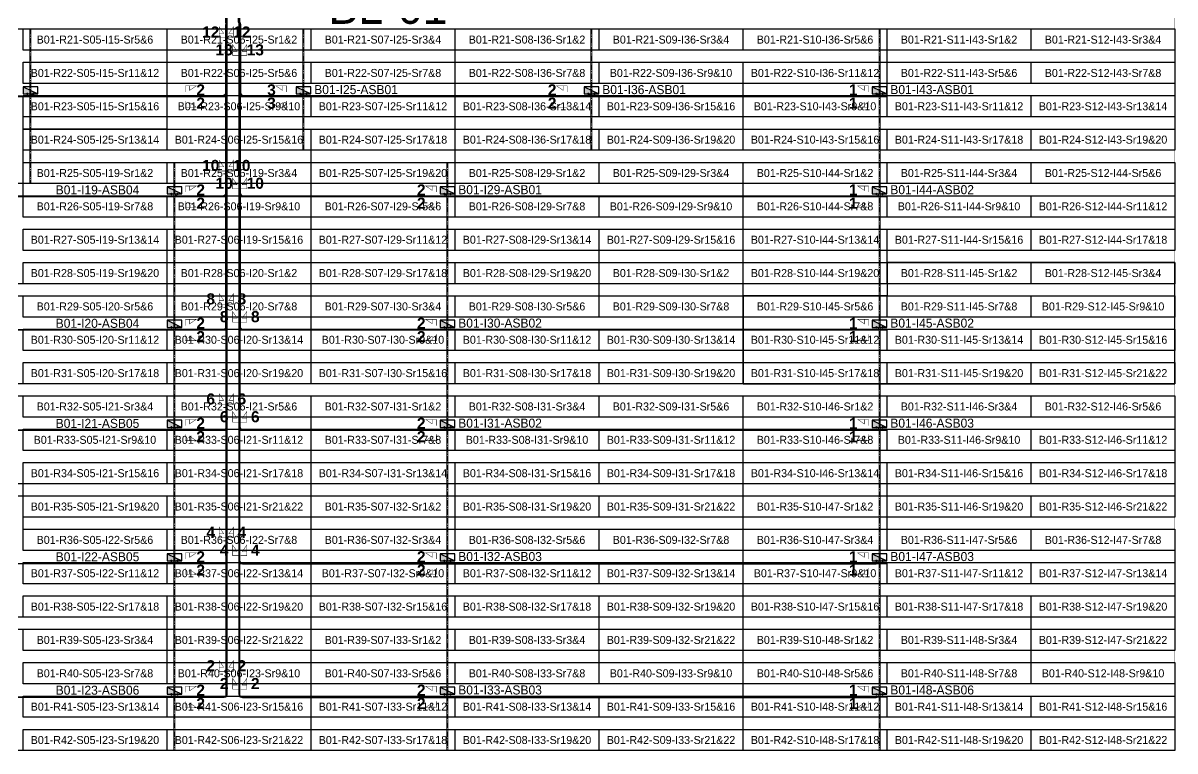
# Model space of a CAD drawing. Header units: metres. Extents: x 531856 to 532245, y 2674174 to 2674494.
# Drawn here: x 531985.8 to 532244.9, y 2674174.2 to 2674337.9 of the extents above; entities that cross this region are included whole.
import ezdxf
from ezdxf.enums import TextEntityAlignment as Align

# ---------------------------------------------------------------- set-up
doc = ezdxf.new("R2010")
doc.units = ezdxf.units.M
doc.linetypes.add('CENTER', pattern=[2, 1.25, -0.25, 0.25, -0.25])
doc.layers.add('Boundary-12.5 MW Block', color=6, linetype='Continuous', lineweight=9)
doc.layers.add('PILE', color=1, linetype='Continuous', lineweight=15)
for name, color, linetype in [('DC Trench BL-01', 40, 'Continuous'), ('E-Inverter Grouping', 2, 'Continuous'), ('Inverter Block-01', 7, 'Continuous'), ('LT Cable(AG) INV to LT Panel BL-01', 2, 'Continuous'), ('Messenger Wire Block-01 (Master Path)', 30, 'Continuous'), ('Messenger Wire Block-01 (MW Path)', 191, 'Continuous'), ('Messenger Wire Exc Link', 7, 'Continuous'), ('MMS Block Numbering', 7, 'Continuous'), ('MMS Table Block-01', 8, 'Continuous'), ('Plan Line - DC BL-01', 40, 'Continuous'), ('Section Marking BL-01', 2, 'Continuous')]:
    doc.layers.add(name, color=color, linetype=linetype)
doc.styles.add('Adani Regular', font='Adani Regular.ttf')
doc.styles.add('BoldTextStyle', font='arialbd.ttf')
doc.styles.get("Standard").update_dxf_attribs({"font": 'Adani Regular.ttf'})

# ---------------------------------------------------------------- blocks, each defined once
blk = doc.blocks.new('MMS Table (32.292 x 4.788)')
at = {"color": 0}
blk.add_lwpolyline([(0, -0.002), (0, 4.786), (32.292, 4.786), (32.292, -0.002)], close=True, dxfattribs=at)
at = {"color": 7}
blk.add_attdef('ID1', text='', height=1.8, dxfattribs=at).set_placement((16.146, 2.392), align=Align.MIDDLE_CENTER)
blk = doc.blocks.new('Inverter Block')
h = blk.add_hatch(color=0)
h.dxf.hatch_style = 1
h.paths.add_polyline_path([(-1.46, 2.27), (-1.46, 0.85), (1.46, 0.85)])
at = {"color": 0}
blk.add_lwpolyline([(1.46, 2.27), (-1.46, 2.27), (-1.46, 0.85), (1.46, 0.85)], close=True, dxfattribs=at)
blk.add_lwpolyline([(-1.46, 2.27), (1.46, 0.85)], dxfattribs=at)
at = {"layer": 'PILE'}
for centre in [(-0.61, 0.85), (0.61, 0.85)]:
    blk.add_circle(centre, 0.156, dxfattribs=at)
at = {"color": 7}
blk.add_attdef('ID', (-1.46, 3.01), '', height=1.8, dxfattribs=at)

msp = doc.modelspace()

# ---------------------------------------------------------------- linework, layer by layer
at = {"layer": 'Boundary-12.5 MW Block', "const_width": 0.05}
msp.add_lwpolyline([(531856.27, 2674494.08), (532244.88, 2674494.08), (532244.88, 2674174.29), (531856.27, 2674174.29)], close=True, dxfattribs=at)
at = {"layer": 'DC Trench BL-01', "color": 40, "const_width": 0.15}
for points in [[(531987.63, 2674336.58), (531987.33, 2674336.58), (531987.33, 2674301.79), (531987.63, 2674301.79)], [(532049.03, 2674336.58), (532048.73, 2674336.58), (532048.73, 2674309.29), (532049.03, 2674309.29)], [(532113.82, 2674336.58), (532113.52, 2674336.58), (532113.52, 2674309.29), (532113.82, 2674309.29)], [(532178.6, 2674336.58), (532178.3, 2674336.58), (532178.3, 2674174.29), (532178.6, 2674174.29)], [(532020.02, 2674306.58), (532019.72, 2674306.58), (532019.72, 2674174.29), (532020.02, 2674174.29)], [(532081.43, 2674306.58), (532081.13, 2674306.58), (532081.13, 2674174.29), (532081.43, 2674174.29)]]:
    msp.add_lwpolyline(points, close=True, dxfattribs=at)
at = {"layer": 'E-Inverter Grouping', "color": 3}
for points in [[(532018.13, 2674336.58), (532018.13, 2674316.79), (531985.74, 2674316.79), (531985.74, 2674301.79), (531953.45, 2674301.79), (531953.45, 2674324.29), (531921.06, 2674324.29), (531921.06, 2674336.58)], [(532082.92, 2674301.79), (532050.62, 2674301.79), (532050.62, 2674309.29), (531985.84, 2674309.29), (531985.84, 2674314.08), (532018.23, 2674314.08), (532018.23, 2674336.58), (532082.92, 2674336.58)], [(532180.09, 2674336.58), (532180.09, 2674324.29), (532147.7, 2674324.29), (532147.7, 2674309.29), (532083.02, 2674309.29), (532083.02, 2674336.58)], [(532244.88, 2674309.29), (532147.8, 2674309.29), (532147.8, 2674321.58), (532180.19, 2674321.58), (532180.19, 2674336.58), (532244.88, 2674336.58)], [(532050.52, 2674306.58), (532050.52, 2674286.79), (532018.13, 2674286.79), (532018.13, 2674279.29), (531953.45, 2674279.29), (531953.45, 2674299.08), (531985.84, 2674299.08), (531985.84, 2674306.58)], [(532147.7, 2674306.58), (532147.7, 2674286.79), (532115.31, 2674286.79), (532115.31, 2674279.29), (532050.62, 2674279.29), (532050.62, 2674299.08), (532083.02, 2674299.08), (532083.02, 2674306.58)], [(532244.88, 2674306.58), (532244.88, 2674286.79), (532180.09, 2674286.79), (532180.09, 2674279.29), (532147.8, 2674279.29), (532147.8, 2674306.58)], [(532050.52, 2674256.79), (531953.45, 2674256.79), (531953.45, 2674276.58), (532018.23, 2674276.58), (532018.23, 2674284.08), (532050.52, 2674284.08)], [(532147.7, 2674256.79), (532050.62, 2674256.79), (532050.62, 2674276.58), (532115.41, 2674276.58), (532115.41, 2674284.08), (532147.7, 2674284.08)]]:
    msp.add_lwpolyline(points, close=True, dxfattribs=at)
at = {"layer": 'E-Inverter Grouping'}
for points in [[(532180.19, 2674276.58), (532147.8, 2674276.58), (532147.8, 2674256.79), (532244.88, 2674256.79), (532244.88, 2674284.08), (532180.19, 2674284.08)], [(532050.52, 2674226.79), (531985.84, 2674226.79), (531985.84, 2674234.29), (531953.45, 2674234.29), (531953.45, 2674254.08), (532050.52, 2674254.08)], [(532147.7, 2674226.79), (532083.02, 2674226.79), (532083.02, 2674234.29), (532050.62, 2674234.29), (532050.62, 2674254.08), (532147.7, 2674254.08)], [(532244.88, 2674226.79), (532180.19, 2674226.79), (532180.19, 2674234.29), (532147.8, 2674234.29), (532147.8, 2674254.08), (532244.88, 2674254.08)], [(532050.52, 2674196.79), (532018.23, 2674196.79), (532018.23, 2674204.29), (531953.45, 2674204.29), (531953.45, 2674231.58), (531985.74, 2674231.58), (531985.74, 2674224.08), (532050.52, 2674224.08)], [(532147.7, 2674196.79), (532115.41, 2674196.79), (532115.41, 2674204.29), (532050.62, 2674204.29), (532050.62, 2674231.58), (532082.92, 2674231.58), (532082.92, 2674224.08), (532147.7, 2674224.08)], [(532244.88, 2674196.79), (532212.58, 2674196.79), (532212.58, 2674204.29), (532147.8, 2674204.29), (532147.8, 2674231.58), (532180.09, 2674231.58), (532180.09, 2674224.08), (532244.88, 2674224.08)], [(532018.13, 2674194.08), (532050.52, 2674194.08), (532050.52, 2674174.29), (531953.45, 2674174.29), (531953.45, 2674201.58), (532018.13, 2674201.58)], [(532115.31, 2674194.08), (532147.7, 2674194.08), (532147.7, 2674174.29), (532050.62, 2674174.29), (532050.62, 2674201.58), (532115.31, 2674201.58)], [(532212.48, 2674194.08), (532244.88, 2674194.08), (532244.88, 2674174.29), (532147.8, 2674174.29), (532147.8, 2674201.58), (532212.48, 2674201.58)]]:
    msp.add_lwpolyline(points, close=True, dxfattribs=at)
at = {"layer": 'LT Cable(AG) INV to LT Panel BL-01', "color": 2}
for points in [[(532046.31, 2674367.88), (532040.66, 2674367.88, -0.105798), (532040.29, 2674367.95), (532038.49, 2674368.76, 0.042157), (532038.33, 2674368.78), (532032.28, 2674368.78, 0.414214), (532031.38, 2674367.88), (532031.38, 2674338.22, 0.021647), (532031.38, 2674338.15), (532031.42, 2674337.65, -0.021647), (532031.43, 2674337.57), (532031.43, 2674322.38, -0.414214), (532030.53, 2674321.48), (531923.59, 2674321.48, -0.414214), (531922.69, 2674322.38), (531922.69, 2674322.73)], [(532046.31, 2674367.83), (532040.64, 2674367.83, -0.106135), (532040.28, 2674367.9), (532038.48, 2674368.71, 0.042157), (532038.33, 2674368.73), (532032.33, 2674368.73, 0.414214), (532031.43, 2674367.83), (532031.43, 2674338.23, 0.021647), (532031.43, 2674338.15), (532031.47, 2674337.65, -0.021647), (532031.48, 2674337.57), (532031.48, 2674299.83, -0.414214), (532030.58, 2674298.93), (531923.59, 2674298.93, -0.414214), (531922.69, 2674299.83), (531922.69, 2674300.23)], [(532044.37, 2674367.78), (532040.63, 2674367.78, -0.106475), (532040.26, 2674367.86), (532038.48, 2674368.66, 0.042157), (532038.33, 2674368.68), (532032.38, 2674368.68, 0.414214), (532031.48, 2674367.78), (532031.48, 2674338.23, 0.021647), (532031.48, 2674338.15), (532031.52, 2674337.65, -0.021647), (532031.53, 2674337.58), (532031.53, 2674269.78, -0.414214), (532030.63, 2674268.88), (531923.59, 2674268.88, -0.414214), (531922.69, 2674269.78), (531922.69, 2674270.23)], [(532044.37, 2674367.73), (532040.62, 2674367.73, -0.106819), (532040.25, 2674367.81), (532038.47, 2674368.61, 0.042157), (532038.32, 2674368.63), (532032.43, 2674368.63, 0.414214), (532031.53, 2674367.73), (532031.53, 2674338.23, 0.021647), (532031.53, 2674338.15), (532031.57, 2674337.66, -0.021647), (532031.58, 2674337.58), (532031.58, 2674247.23, -0.414214), (532030.68, 2674246.33), (531923.59, 2674246.33, -0.414214), (531922.69, 2674247.23), (531922.69, 2674247.73)], [(532042.3, 2674367.68), (532040.61, 2674367.68, -0.107167), (532040.24, 2674367.76), (532038.47, 2674368.56, 0.042157), (532038.32, 2674368.58), (532032.48, 2674368.58, 0.414214), (532031.58, 2674367.68), (532031.58, 2674338.23, 0.021647), (532031.58, 2674338.16), (532031.62, 2674337.66, -0.021647), (532031.63, 2674337.58), (532031.63, 2674217.18, -0.414214), (532030.73, 2674216.28), (531923.59, 2674216.28, -0.414214), (531922.69, 2674217.18), (531922.69, 2674217.73)], [(532042.3, 2674367.63), (532040.6, 2674367.63, -0.107518), (532040.23, 2674367.71), (532038.46, 2674368.51, 0.042157), (532038.31, 2674368.53), (532032.53, 2674368.53, 0.414214), (532031.63, 2674367.63), (532031.63, 2674338.24, 0.021647), (532031.63, 2674338.16), (532031.67, 2674337.66, -0.021647), (532031.68, 2674337.58), (532031.68, 2674187.13, -0.414214), (532030.78, 2674186.23), (531923.59, 2674186.23, -0.414214), (531922.69, 2674187.13), (531922.69, 2674187.73)], [(532045.43, 2674369.03), (532040.21, 2674369.03, 0.030682), (532040.1, 2674369.02), (532038.35, 2674368.81, -0.030682), (532038.24, 2674368.8), (532032.25, 2674368.8, 0.414214), (532031.35, 2674367.9), (532031.35, 2674338.22, 0.021647), (532031.36, 2674338.15), (532031.4, 2674337.65, -0.021647), (532031.4, 2674337.57), (532031.4, 2674322.4, -0.414214), (532030.5, 2674321.5), (531988.38, 2674321.55, -0.414214), (531987.48, 2674322.45), (531987.48, 2674322.78)], [(532046.31, 2674367.85), (532040.65, 2674367.85, -0.105966), (532040.28, 2674367.93), (532038.48, 2674368.74, 0.042157), (532038.33, 2674368.75), (532032.3, 2674368.75, 0.414214), (532031.4, 2674367.85), (532031.4, 2674338.23, 0.021647), (532031.41, 2674338.15), (532031.45, 2674337.65, -0.021647), (532031.45, 2674337.57), (532031.45, 2674299.85, -0.414214), (532030.55, 2674298.95), (532020.77, 2674298.95, -0.414214), (532019.87, 2674299.85), (532019.87, 2674300.23)], [(532046.31, 2674367.8), (532040.64, 2674367.8, -0.106305), (532040.27, 2674367.88), (532038.48, 2674368.69, 0.042157), (532038.33, 2674368.7), (532032.35, 2674368.7, 0.414214), (532031.45, 2674367.8), (532031.45, 2674338.23, 0.021647), (532031.46, 2674338.15), (532031.5, 2674337.65, -0.021647), (532031.5, 2674337.57), (532031.5, 2674269.8, -0.414214), (532030.6, 2674268.9), (532020.77, 2674268.9, -0.414214), (532019.87, 2674269.8), (532019.87, 2674270.23)], [(532044.37, 2674367.75), (532040.63, 2674367.75, -0.106647), (532040.26, 2674367.83), (532038.48, 2674368.64, 0.042157), (532038.32, 2674368.65), (532032.4, 2674368.65, 0.414214), (532031.5, 2674367.75), (532031.5, 2674338.23, 0.021647), (532031.51, 2674338.15), (532031.55, 2674337.65, -0.021647), (532031.55, 2674337.58), (532031.55, 2674247.25, -0.414214), (532030.65, 2674246.35), (532020.77, 2674246.35, -0.414214), (532019.87, 2674247.25), (532019.87, 2674247.73)], [(532044.37, 2674367.7), (532040.62, 2674367.7, -0.106992), (532040.25, 2674367.78), (532038.47, 2674368.59, 0.042157), (532038.32, 2674368.6), (532032.45, 2674368.6, 0.414214), (532031.55, 2674367.7), (532031.55, 2674338.23, 0.021647), (532031.56, 2674338.15), (532031.6, 2674337.66, -0.021647), (532031.6, 2674337.58), (532031.6, 2674217.2, -0.414214), (532030.7, 2674216.3), (532020.77, 2674216.3, -0.414214), (532019.87, 2674217.2), (532019.87, 2674217.73)], [(532042.3, 2674367.65), (532040.61, 2674367.65, -0.107342), (532040.23, 2674367.73), (532038.47, 2674368.54, 0.042157), (532038.32, 2674368.55), (532032.5, 2674368.55, 0.414214), (532031.6, 2674367.65), (532031.6, 2674338.23, 0.021647), (532031.61, 2674338.16), (532031.65, 2674337.66, -0.021647), (532031.65, 2674337.58), (532031.65, 2674187.15, -0.414214), (532030.75, 2674186.25), (532020.77, 2674186.25, -0.414214), (532019.87, 2674187.15), (532019.87, 2674187.73)], [(532042.3, 2674367.6), (532040.69, 2674367.6, 0.078431), (532040.41, 2674367.56), (532038.52, 2674366.94, -0.078431), (532038.24, 2674366.9), (532035.1, 2674366.9, 0.414214), (532034.2, 2674366), (532034.2, 2674338.34, 0.093355), (532034.26, 2674338.01), (532034.37, 2674337.75, -0.093355), (532034.43, 2674337.42), (532034.43, 2674187.15, 0.414214), (532035.33, 2674186.25), (532177.55, 2674186.25, 0.414214), (532178.45, 2674187.15), (532178.45, 2674187.73)]]:
    msp.add_lwpolyline(points, format="xyb", dxfattribs=at)
at = {"layer": 'LT Cable(AG) INV to LT Panel BL-01', "color": 5}
for points in [[(532041.28, 2674367.24), (532039.66, 2674367.24, 0.078431), (532039.38, 2674367.2), (532038.52, 2674366.92, -0.078431), (532038.24, 2674366.88), (532035.13, 2674366.88, 0.414214), (532034.23, 2674365.98), (532034.23, 2674338.34, 0.093355), (532034.29, 2674338.01), (532034.39, 2674337.75, -0.093355), (532034.45, 2674337.43), (532034.45, 2674187.18, 0.414214), (532035.35, 2674186.28), (532080.38, 2674186.28, 0.414214), (532081.28, 2674187.18), (532081.28, 2674187.73)], [(532041.28, 2674367.22), (532039.67, 2674367.22, 0.078431), (532039.39, 2674367.17), (532038.53, 2674366.89, -0.078431), (532038.25, 2674366.85), (532035.15, 2674366.85, 0.414214), (532034.25, 2674365.95), (532034.25, 2674338.35, 0.093355), (532034.31, 2674338.02), (532034.42, 2674337.76, -0.093355), (532034.48, 2674337.43), (532034.48, 2674217.2, 0.414214), (532035.38, 2674216.3), (532177.55, 2674216.3, 0.414214), (532178.45, 2674217.2), (532178.45, 2674217.73)], [(532041.28, 2674367.19), (532039.67, 2674367.19, 0.078431), (532039.39, 2674367.15), (532038.53, 2674366.87, -0.078431), (532038.25, 2674366.83), (532035.18, 2674366.83, 0.414214), (532034.28, 2674365.93), (532034.28, 2674338.35, 0.093355), (532034.34, 2674338.02), (532034.44, 2674337.76, -0.093355), (532034.5, 2674337.44), (532034.5, 2674217.23, 0.414214), (532035.4, 2674216.33), (532080.38, 2674216.33, 0.414214), (532081.28, 2674217.23), (532081.28, 2674217.73)], [(532041.28, 2674367.17), (532039.67, 2674367.17, 0.078431), (532039.4, 2674367.12), (532038.53, 2674366.84, -0.078431), (532038.26, 2674366.8), (532035.2, 2674366.8, 0.414214), (532034.3, 2674365.9), (532034.3, 2674338.36, 0.093355), (532034.36, 2674338.03), (532034.47, 2674337.77, -0.093355), (532034.53, 2674337.44), (532034.53, 2674247.25, 0.414214), (532035.43, 2674246.35), (532177.55, 2674246.35, 0.414214), (532178.45, 2674247.25), (532178.45, 2674247.73)], [(532043.27, 2674367.14), (532039.68, 2674367.14, 0.078431), (532039.4, 2674367.1), (532038.54, 2674366.82, -0.078431), (532038.26, 2674366.78), (532035.23, 2674366.78, 0.414214), (532034.33, 2674365.88), (532034.33, 2674338.36, 0.093355), (532034.39, 2674338.03), (532034.49, 2674337.77, -0.093355), (532034.55, 2674337.44), (532034.55, 2674247.28, 0.414214), (532035.45, 2674246.38), (532080.38, 2674246.38, 0.414214), (532081.28, 2674247.28), (532081.28, 2674247.73)], [(532043.27, 2674367.12), (532039.68, 2674367.12, 0.078431), (532039.4, 2674367.07), (532038.54, 2674366.79, -0.078431), (532038.26, 2674366.75), (532035.25, 2674366.75, 0.414214), (532034.35, 2674365.85), (532034.35, 2674338.36, 0.093355), (532034.41, 2674338.04), (532034.52, 2674337.78, -0.093355), (532034.58, 2674337.45), (532034.58, 2674269.8, 0.414214), (532035.48, 2674268.9), (532177.55, 2674268.9, 0.414214), (532178.45, 2674269.8), (532178.45, 2674270.23)], [(532043.27, 2674367.09), (532039.69, 2674367.09, 0.078431), (532039.41, 2674367.05), (532038.55, 2674366.77, -0.078431), (532038.27, 2674366.73), (532035.28, 2674366.73, 0.414214), (532034.38, 2674365.83), (532034.38, 2674338.37, 0.093355), (532034.44, 2674338.04), (532034.54, 2674337.78, -0.093355), (532034.6, 2674337.45), (532034.6, 2674269.83, 0.414214), (532035.5, 2674268.93), (532080.38, 2674268.93, 0.414214), (532081.28, 2674269.83), (532081.28, 2674270.23)], [(532043.27, 2674367.07), (532039.69, 2674367.07, 0.078431), (532039.41, 2674367.02), (532038.55, 2674366.74, -0.078431), (532038.27, 2674366.7), (532035.3, 2674366.7, 0.414214), (532034.4, 2674365.8), (532034.4, 2674338.37, 0.093355), (532034.46, 2674338.05), (532034.57, 2674337.79, -0.093355), (532034.63, 2674337.46), (532034.63, 2674299.85, 0.414214), (532035.53, 2674298.95), (532177.55, 2674298.95, 0.414214), (532178.45, 2674299.85), (532178.45, 2674300.23)], [(532045.43, 2674367.04), (532039.69, 2674367.04, 0.078431), (532039.42, 2674367), (532038.55, 2674366.72, -0.078431), (532038.28, 2674366.68), (532035.33, 2674366.68, 0.414214), (532034.43, 2674365.78), (532034.43, 2674338.38, 0.093355), (532034.49, 2674338.05), (532034.59, 2674337.79, -0.093355), (532034.65, 2674337.46), (532034.65, 2674299.88, 0.414214), (532035.55, 2674298.98), (532080.38, 2674298.98, 0.414214), (532081.28, 2674299.88), (532081.28, 2674300.23)], [(532045.43, 2674367.02), (532039.7, 2674367.02, 0.078431), (532039.42, 2674366.97), (532038.56, 2674366.69, -0.078431), (532038.28, 2674366.65), (532035.35, 2674366.65, 0.414214), (532034.45, 2674365.75), (532034.45, 2674338.38, 0.093355), (532034.51, 2674338.06), (532034.62, 2674337.8, -0.093355), (532034.68, 2674337.47), (532034.68, 2674322.4, 0.414214), (532035.58, 2674321.5), (532177.55, 2674321.5, 0.414214), (532178.45, 2674322.4), (532178.45, 2674322.73)], [(532045.43, 2674366.99), (532039.7, 2674366.99, 0.078431), (532039.42, 2674366.95), (532038.56, 2674366.67, -0.078431), (532038.28, 2674366.63), (532035.38, 2674366.63, 0.414214), (532034.48, 2674365.73), (532034.48, 2674338.39, 0.093355), (532034.54, 2674338.06), (532034.64, 2674337.8, -0.093355), (532034.7, 2674337.47), (532034.7, 2674322.43, 0.414214), (532035.6, 2674321.53), (532112.77, 2674321.58, 0.414214), (532113.67, 2674322.48), (532113.67, 2674322.78)], [(532045.43, 2674366.97), (532039.7, 2674366.97, 0.078431), (532039.43, 2674366.92), (532038.57, 2674366.65, -0.078431), (532038.28, 2674366.6), (532035.38, 2674366.6, 0.414214), (532034.5, 2674365.73), (532034.5, 2674338.39, 0.093355), (532034.56, 2674338.07), (532034.66, 2674337.81, -0.093355), (532034.73, 2674337.47), (532034.73, 2674322.43, 0.414214), (532035.6, 2674321.55), (532047.98, 2674321.6, 0.414214), (532048.86, 2674322.48), (532048.86, 2674322.78)]]:
    msp.add_lwpolyline(points, format="xyb", dxfattribs=at)
at = {"layer": 'Messenger Wire Block-01 (Master Path)'}
for points in [[(532031.53, 2674186.38), (532031.53, 2674337.61)], [(532034.55, 2674186.38), (532034.55, 2674337.61)], [(531921.06, 2674321.38), (532031.53, 2674321.38)], [(532034.55, 2674321.38), (532180.09, 2674321.38)], [(531921.06, 2674298.88), (532031.53, 2674298.88)], [(532034.55, 2674298.88), (532180.09, 2674298.88)], [(531921.06, 2674268.88), (532031.53, 2674268.88)], [(532034.55, 2674268.88), (532180.09, 2674268.88)], [(531921.06, 2674246.38), (532031.53, 2674246.38)], [(532034.55, 2674246.38), (532180.09, 2674246.38)], [(531921.06, 2674216.38), (532031.53, 2674216.38)], [(532034.55, 2674216.38), (532180.09, 2674216.38)], [(531921.06, 2674186.38), (532031.53, 2674186.38)], [(532034.55, 2674186.38), (532180.09, 2674186.38)]]:
    msp.add_lwpolyline(points, dxfattribs=at)
at = {"layer": 'Messenger Wire Block-01 (MW Path)', "const_width": 0.1}
for points in [[(532031.28, 2674268.88), (532031.28, 2674337.62)], [(532031.78, 2674186.38), (532031.78, 2674337.62)], [(532034.3, 2674186.38), (532034.3, 2674337.62)], [(532034.8, 2674268.88), (532034.8, 2674337.62)], [(531921.06, 2674321.38), (532031.53, 2674321.38)], [(532034.55, 2674321.38), (532180.09, 2674321.38)], [(531921.06, 2674298.88), (532031.53, 2674298.88)], [(532034.55, 2674298.88), (532180.09, 2674298.88)], [(531921.06, 2674268.88), (532031.53, 2674268.88)], [(532034.55, 2674268.88), (532180.09, 2674268.88)], [(531921.06, 2674246.38), (532031.53, 2674246.38)], [(532034.55, 2674246.38), (532180.09, 2674246.38)], [(531921.06, 2674216.38), (532031.53, 2674216.38)], [(532034.55, 2674216.38), (532180.09, 2674216.38)], [(531921.06, 2674186.38), (532031.53, 2674186.38)], [(532034.55, 2674186.38), (532180.09, 2674186.38)]]:
    msp.add_lwpolyline(points, dxfattribs=at)
at = {"layer": 'Messenger Wire Exc Link'}
for points in [[(532031.48, 2674338.19), (532031.53, 2674337.61)], [(532034.33, 2674338.19), (532034.55, 2674337.61)]]:
    msp.add_lwpolyline(points, dxfattribs=at)
at = {"layer": 'Plan Line - DC BL-01', "color": 6, "linetype": 'CENTER'}
for points in [[(531987.48, 2674336.58), (531987.48, 2674301.79)], [(532048.88, 2674336.58), (532048.88, 2674309.29)], [(532113.67, 2674336.58), (532113.67, 2674309.29)], [(532178.45, 2674336.58), (532178.45, 2674174.29)], [(532019.87, 2674306.58), (532019.87, 2674174.29)], [(532081.28, 2674306.58), (532081.28, 2674174.29)]]:
    msp.add_lwpolyline(points, dxfattribs=at)
at = {"layer": 'Section Marking BL-01', "color": 94, "lineweight": 35, "true_color": 0x00a500, "const_width": 0.1}
for points in [[(532031.33, 2674334.63), (532029.94, 2674334.63), (532029.94, 2674337.03), (532030.95, 2674335.55), (532029.94, 2674335.55)], [(532031.73, 2674334.63), (532033.12, 2674334.63), (532033.12, 2674337.03), (532032.11, 2674335.55), (532033.12, 2674335.55)], [(532034.35, 2674330.63), (532032.96, 2674330.63), (532032.96, 2674333.03), (532033.97, 2674331.55), (532032.96, 2674331.55)], [(532034.75, 2674330.63), (532036.14, 2674330.63), (532036.14, 2674333.03), (532035.13, 2674331.55), (532036.14, 2674331.55)], [(532022.37, 2674322.38), (532022.37, 2674323.77), (532024.77, 2674323.77), (532023.29, 2674322.76), (532023.29, 2674323.77)], [(532045.1, 2674322.38), (532045.1, 2674323.77), (532042.7, 2674323.77), (532044.18, 2674322.76), (532044.18, 2674323.77)], [(532108.22, 2674322.38), (532108.22, 2674323.77), (532105.82, 2674323.77), (532107.3, 2674322.76), (532107.3, 2674323.77)], [(532175.95, 2674322.38), (532175.95, 2674323.77), (532173.55, 2674323.77), (532175.03, 2674322.76), (532175.03, 2674323.77)], [(532022.37, 2674320.38), (532022.37, 2674318.99), (532024.77, 2674318.99), (532023.29, 2674320), (532023.29, 2674318.99)], [(532045.1, 2674320.38), (532045.1, 2674318.99), (532042.7, 2674318.99), (532044.18, 2674320), (532044.18, 2674318.99)], [(532108.22, 2674320.38), (532108.22, 2674318.99), (532105.82, 2674318.99), (532107.3, 2674320), (532107.3, 2674318.99)], [(532175.95, 2674320.38), (532175.95, 2674318.99), (532173.55, 2674318.99), (532175.03, 2674320), (532175.03, 2674318.99)], [(532031.33, 2674304.63), (532029.94, 2674304.63), (532029.94, 2674307.03), (532030.95, 2674305.55), (532029.94, 2674305.55)], [(532031.73, 2674304.63), (532033.12, 2674304.63), (532033.12, 2674307.03), (532032.11, 2674305.55), (532033.12, 2674305.55)], [(532034.35, 2674300.63), (532032.96, 2674300.63), (532032.96, 2674303.03), (532033.97, 2674301.55), (532032.96, 2674301.55)], [(532034.75, 2674300.63), (532036.14, 2674300.63), (532036.14, 2674303.03), (532035.13, 2674301.55), (532036.14, 2674301.55)], [(532022.37, 2674299.88), (532022.37, 2674301.27), (532024.77, 2674301.27), (532023.29, 2674300.26), (532023.29, 2674301.27)], [(532078.78, 2674299.88), (532078.78, 2674301.27), (532076.38, 2674301.27), (532077.86, 2674300.26), (532077.86, 2674301.27)], [(532175.95, 2674299.88), (532175.95, 2674301.27), (532173.55, 2674301.27), (532175.03, 2674300.26), (532175.03, 2674301.27)], [(532022.37, 2674297.88), (532022.37, 2674296.49), (532024.77, 2674296.49), (532023.29, 2674297.5), (532023.29, 2674296.49)], [(532078.78, 2674297.88), (532078.78, 2674296.49), (532076.38, 2674296.49), (532077.86, 2674297.5), (532077.86, 2674296.49)], [(532175.95, 2674297.88), (532175.95, 2674296.49), (532173.55, 2674296.49), (532175.03, 2674297.5), (532175.03, 2674296.49)], [(532031.33, 2674274.63), (532029.94, 2674274.63), (532029.94, 2674277.03), (532030.95, 2674275.55), (532029.94, 2674275.55)], [(532031.73, 2674274.63), (532033.12, 2674274.63), (532033.12, 2674277.03), (532032.11, 2674275.55), (532033.12, 2674275.55)], [(532022.37, 2674269.88), (532022.37, 2674271.27), (532024.77, 2674271.27), (532023.29, 2674270.26), (532023.29, 2674271.27)], [(532034.35, 2674270.63), (532032.96, 2674270.63), (532032.96, 2674273.03), (532033.97, 2674271.55), (532032.96, 2674271.55)], [(532034.75, 2674270.63), (532036.14, 2674270.63), (532036.14, 2674273.03), (532035.13, 2674271.55), (532036.14, 2674271.55)], [(532078.78, 2674269.88), (532078.78, 2674271.27), (532076.38, 2674271.27), (532077.86, 2674270.26), (532077.86, 2674271.27)], [(532175.95, 2674269.88), (532175.95, 2674271.27), (532173.55, 2674271.27), (532175.03, 2674270.26), (532175.03, 2674271.27)], [(532022.37, 2674267.88), (532022.37, 2674266.49), (532024.77, 2674266.49), (532023.29, 2674267.5), (532023.29, 2674266.49)], [(532078.78, 2674267.88), (532078.78, 2674266.49), (532076.38, 2674266.49), (532077.86, 2674267.5), (532077.86, 2674266.49)], [(532175.95, 2674267.88), (532175.95, 2674266.49), (532173.55, 2674266.49), (532175.03, 2674267.5), (532175.03, 2674266.49)], [(532031.33, 2674252.13), (532029.94, 2674252.13), (532029.94, 2674254.53), (532030.95, 2674253.05), (532029.94, 2674253.05)], [(532031.73, 2674252.13), (532033.12, 2674252.13), (532033.12, 2674254.53), (532032.11, 2674253.05), (532033.12, 2674253.05)], [(532034.35, 2674248.13), (532032.96, 2674248.13), (532032.96, 2674250.53), (532033.97, 2674249.05), (532032.96, 2674249.05)], [(532034.75, 2674248.13), (532036.14, 2674248.13), (532036.14, 2674250.53), (532035.13, 2674249.05), (532036.14, 2674249.05)], [(532022.37, 2674247.38), (532022.37, 2674248.77), (532024.77, 2674248.77), (532023.29, 2674247.76), (532023.29, 2674248.77)], [(532078.78, 2674247.38), (532078.78, 2674248.77), (532076.38, 2674248.77), (532077.86, 2674247.76), (532077.86, 2674248.77)], [(532175.95, 2674247.38), (532175.95, 2674248.77), (532173.55, 2674248.77), (532175.03, 2674247.76), (532175.03, 2674248.77)], [(532022.37, 2674245.38), (532022.37, 2674243.99), (532024.77, 2674243.99), (532023.29, 2674245), (532023.29, 2674243.99)], [(532078.78, 2674245.38), (532078.78, 2674243.99), (532076.38, 2674243.99), (532077.86, 2674245), (532077.86, 2674243.99)], [(532175.95, 2674245.38), (532175.95, 2674243.99), (532173.55, 2674243.99), (532175.03, 2674245), (532175.03, 2674243.99)], [(532031.33, 2674222.13), (532029.94, 2674222.13), (532029.94, 2674224.53), (532030.95, 2674223.05), (532029.94, 2674223.05)], [(532031.73, 2674222.13), (532033.12, 2674222.13), (532033.12, 2674224.53), (532032.11, 2674223.05), (532033.12, 2674223.05)], [(532034.35, 2674218.13), (532032.96, 2674218.13), (532032.96, 2674220.53), (532033.97, 2674219.05), (532032.96, 2674219.05)], [(532034.75, 2674218.13), (532036.14, 2674218.13), (532036.14, 2674220.53), (532035.13, 2674219.05), (532036.14, 2674219.05)], [(532022.37, 2674217.38), (532022.37, 2674218.77), (532024.77, 2674218.77), (532023.29, 2674217.76), (532023.29, 2674218.77)], [(532078.78, 2674217.38), (532078.78, 2674218.77), (532076.38, 2674218.77), (532077.86, 2674217.76), (532077.86, 2674218.77)], [(532175.95, 2674217.38), (532175.95, 2674218.77), (532173.55, 2674218.77), (532175.03, 2674217.76), (532175.03, 2674218.77)], [(532022.37, 2674215.38), (532022.37, 2674213.99), (532024.77, 2674213.99), (532023.29, 2674215), (532023.29, 2674213.99)], [(532078.78, 2674215.38), (532078.78, 2674213.99), (532076.38, 2674213.99), (532077.86, 2674215), (532077.86, 2674213.99)], [(532175.95, 2674215.38), (532175.95, 2674213.99), (532173.55, 2674213.99), (532175.03, 2674215), (532175.03, 2674213.99)], [(532031.33, 2674192.13), (532029.94, 2674192.13), (532029.94, 2674194.53), (532030.95, 2674193.05), (532029.94, 2674193.05)], [(532031.73, 2674192.13), (532033.12, 2674192.13), (532033.12, 2674194.53), (532032.11, 2674193.05), (532033.12, 2674193.05)], [(532022.37, 2674187.38), (532022.37, 2674188.77), (532024.77, 2674188.77), (532023.29, 2674187.76), (532023.29, 2674188.77)], [(532034.35, 2674188.13), (532032.96, 2674188.13), (532032.96, 2674190.53), (532033.97, 2674189.05), (532032.96, 2674189.05)], [(532034.75, 2674188.13), (532036.14, 2674188.13), (532036.14, 2674190.53), (532035.13, 2674189.05), (532036.14, 2674189.05)], [(532078.78, 2674187.38), (532078.78, 2674188.77), (532076.38, 2674188.77), (532077.86, 2674187.76), (532077.86, 2674188.77)], [(532175.95, 2674187.38), (532175.95, 2674188.77), (532173.55, 2674188.77), (532175.03, 2674187.76), (532175.03, 2674188.77)], [(532022.37, 2674185.38), (532022.37, 2674183.99), (532024.77, 2674183.99), (532023.29, 2674185), (532023.29, 2674183.99)], [(532078.78, 2674185.38), (532078.78, 2674183.99), (532076.38, 2674183.99), (532077.86, 2674185), (532077.86, 2674183.99)], [(532175.95, 2674185.38), (532175.95, 2674183.99), (532173.55, 2674183.99), (532175.03, 2674185), (532175.03, 2674183.99)]]:
    msp.add_lwpolyline(points, dxfattribs=at)

# ---------------------------------------------------------------- block references
at = {"layer": 'Inverter Block-01'}
ref = msp.add_blockref('Inverter Block', (531987.48, 2674321.02), dxfattribs=dict(at, xscale=1.124999999976148, yscale=1.124999999976148, zscale=1.124999999976148))
ref.add_attrib('ID', 'B01-I15-ASB07', (531960.77, 2674321.87), dxfattribs={"layer": '0', "color": 7, "height": 2.025})
ref = msp.add_blockref('Inverter Block', (532048.88, 2674321.02), dxfattribs=dict(at, xscale=1.124999999976148, yscale=1.124999999976148, zscale=1.124999999976148))
ref.add_attrib('ID', 'B01-I25-ASB01', (532051.31, 2674321.92), dxfattribs={"layer": '0', "color": 7, "height": 2.025})
ref = msp.add_blockref('Inverter Block', (532113.67, 2674321.02), dxfattribs=dict(at, xscale=1.124999999976148, yscale=1.124999999976148, zscale=1.124999999976148))
ref.add_attrib('ID', 'B01-I36-ASB01', (532116.09, 2674321.92), dxfattribs={"layer": '0', "color": 7, "height": 2.025})
ref = msp.add_blockref('Inverter Block', (532178.45, 2674321.02), dxfattribs=dict(at, xscale=1.124999999976148, yscale=1.124999999976148, zscale=1.124999999976148))
ref.add_attrib('ID', 'B01-I43-ASB01', (532180.88, 2674321.92), dxfattribs={"layer": '0', "color": 7, "height": 2.025})
ref = msp.add_blockref('Inverter Block', (532019.87, 2674298.52), dxfattribs=dict(at, xscale=1.124999999976148, yscale=1.124999999976148, zscale=1.124999999976148))
ref.add_attrib('ID', 'B01-I19-ASB04', (531993.16, 2674299.37), dxfattribs={"layer": '0', "color": 7, "height": 2.025})
ref = msp.add_blockref('Inverter Block', (532081.28, 2674298.52), dxfattribs=dict(at, xscale=1.124999999976148, yscale=1.124999999976148, zscale=1.124999999976148))
ref.add_attrib('ID', 'B01-I29-ASB01', (532083.7, 2674299.42), dxfattribs={"layer": '0', "color": 7, "height": 2.025})
ref = msp.add_blockref('Inverter Block', (532178.45, 2674298.52), dxfattribs=dict(at, xscale=1.124999999976148, yscale=1.124999999976148, zscale=1.124999999976148))
ref.add_attrib('ID', 'B01-I44-ASB02', (532180.88, 2674299.42), dxfattribs={"layer": '0', "color": 7, "height": 2.025})
ref = msp.add_blockref('Inverter Block', (532019.87, 2674268.52), dxfattribs=dict(at, xscale=1.124999999976148, yscale=1.124999999976148, zscale=1.124999999976148))
ref.add_attrib('ID', 'B01-I20-ASB04', (531993.16, 2674269.37), dxfattribs={"layer": '0', "color": 7, "height": 2.025})
ref = msp.add_blockref('Inverter Block', (532081.28, 2674268.52), dxfattribs=dict(at, xscale=1.124999999976148, yscale=1.124999999976148, zscale=1.124999999976148))
ref.add_attrib('ID', 'B01-I30-ASB02', (532083.7, 2674269.42), dxfattribs={"layer": '0', "color": 7, "height": 2.025})
ref = msp.add_blockref('Inverter Block', (532178.45, 2674268.52), dxfattribs=dict(at, xscale=1.124999999976148, yscale=1.124999999976148, zscale=1.124999999976148))
ref.add_attrib('ID', 'B01-I45-ASB02', (532180.88, 2674269.42), dxfattribs={"layer": '0', "color": 7, "height": 2.025})
ref = msp.add_blockref('Inverter Block', (532019.87, 2674246.02), dxfattribs=dict(at, xscale=1.124999999976148, yscale=1.124999999976148, zscale=1.124999999976148))
ref.add_attrib('ID', 'B01-I21-ASB05', (531993.16, 2674246.87), dxfattribs={"layer": '0', "color": 7, "height": 2.025})
ref = msp.add_blockref('Inverter Block', (532081.28, 2674246.02), dxfattribs=dict(at, xscale=1.124999999976148, yscale=1.124999999976148, zscale=1.124999999976148))
ref.add_attrib('ID', 'B01-I31-ASB02', (532083.7, 2674246.92), dxfattribs={"layer": '0', "color": 7, "height": 2.025})
ref = msp.add_blockref('Inverter Block', (532178.45, 2674246.02), dxfattribs=dict(at, xscale=1.124999999976148, yscale=1.124999999976148, zscale=1.124999999976148))
ref.add_attrib('ID', 'B01-I46-ASB03', (532180.88, 2674246.92), dxfattribs={"layer": '0', "color": 7, "height": 2.025})
ref = msp.add_blockref('Inverter Block', (532019.87, 2674216.02), dxfattribs=dict(at, xscale=1.124999999976148, yscale=1.124999999976148, zscale=1.124999999976148))
ref.add_attrib('ID', 'B01-I22-ASB05', (531993.16, 2674216.87), dxfattribs={"layer": '0', "color": 7, "height": 2.025})
ref = msp.add_blockref('Inverter Block', (532081.28, 2674216.02), dxfattribs=dict(at, xscale=1.124999999976148, yscale=1.124999999976148, zscale=1.124999999976148))
ref.add_attrib('ID', 'B01-I32-ASB03', (532083.7, 2674216.92), dxfattribs={"layer": '0', "color": 7, "height": 2.025})
ref = msp.add_blockref('Inverter Block', (532178.45, 2674216.02), dxfattribs=dict(at, xscale=1.124999999976148, yscale=1.124999999976148, zscale=1.124999999976148))
ref.add_attrib('ID', 'B01-I47-ASB03', (532180.88, 2674216.92), dxfattribs={"layer": '0', "color": 7, "height": 2.025})
ref = msp.add_blockref('Inverter Block', (532019.87, 2674186.02), dxfattribs=dict(at, xscale=1.124999999976148, yscale=1.124999999976148, zscale=1.124999999976148))
ref.add_attrib('ID', 'B01-I23-ASB06', (531993.16, 2674186.87), dxfattribs={"layer": '0', "color": 7, "height": 2.025})
ref = msp.add_blockref('Inverter Block', (532081.28, 2674186.02), dxfattribs=dict(at, xscale=1.124999999976148, yscale=1.124999999976148, zscale=1.124999999976148))
ref.add_attrib('ID', 'B01-I33-ASB03', (532083.7, 2674186.92), dxfattribs={"layer": '0', "color": 7, "height": 2.025})
ref = msp.add_blockref('Inverter Block', (532178.45, 2674186.02), dxfattribs=dict(at, xscale=1.124999999976148, yscale=1.124999999976148, zscale=1.124999999976148))
ref.add_attrib('ID', 'B01-I48-ASB06', (532180.88, 2674186.92), dxfattribs={"layer": '0', "color": 7, "height": 2.025})
at = {"layer": 'MMS Table Block-01'}
for p, values in [((531985.84, 2674331.79), {'ID1': 'B01-R21-S05-I15-Sr5&6'}), ((532018.23, 2674331.79), {'ID1': 'B01-R21-S06-I25-Sr1&2'}), ((532050.62, 2674331.79), {'ID1': 'B01-R21-S07-I25-Sr3&4'}), ((532083.02, 2674331.79), {'ID1': 'B01-R21-S08-I36-Sr1&2'}), ((532115.41, 2674331.79), {'ID1': 'B01-R21-S09-I36-Sr3&4'}), ((532147.8, 2674331.79), {'ID1': 'B01-R21-S10-I36-Sr5&6'}), ((532180.19, 2674331.79), {'ID1': 'B01-R21-S11-I43-Sr1&2'}), ((532212.58, 2674331.79), {'ID1': 'B01-R21-S12-I43-Sr3&4'}), ((531985.84, 2674324.29), {'ID1': 'B01-R22-S05-I15-Sr11&12'}), ((532018.23, 2674324.29), {'ID1': 'B01-R22-S06-I25-Sr5&6'}), ((532050.62, 2674324.29), {'ID1': 'B01-R22-S07-I25-Sr7&8'}), ((532083.02, 2674324.29), {'ID1': 'B01-R22-S08-I36-Sr7&8'}), ((532115.41, 2674324.29), {'ID1': 'B01-R22-S09-I36-Sr9&10'}), ((532147.8, 2674324.29), {'ID1': 'B01-R22-S10-I36-Sr11&12'}), ((532180.19, 2674324.29), {'ID1': 'B01-R22-S11-I43-Sr5&6'}), ((532212.58, 2674324.29), {'ID1': 'B01-R22-S12-I43-Sr7&8'}), ((531985.84, 2674316.79), {'ID1': 'B01-R23-S05-I15-Sr15&16'}), ((532018.23, 2674316.79), {'ID1': 'B01-R23-S06-I25-Sr9&10'}), ((532050.62, 2674316.79), {'ID1': 'B01-R23-S07-I25-Sr11&12'}), ((532083.02, 2674316.79), {'ID1': 'B01-R23-S08-I36-Sr13&14'}), ((532115.41, 2674316.79), {'ID1': 'B01-R23-S09-I36-Sr15&16'}), ((532147.8, 2674316.79), {'ID1': 'B01-R23-S10-I43-Sr9&10'}), ((532180.19, 2674316.79), {'ID1': 'B01-R23-S11-I43-Sr11&12'}), ((532212.58, 2674316.79), {'ID1': 'B01-R23-S12-I43-Sr13&14'}), ((531985.84, 2674309.29), {'ID1': 'B01-R24-S05-I25-Sr13&14'}), ((532018.23, 2674309.29), {'ID1': 'B01-R24-S06-I25-Sr15&16'}), ((532050.62, 2674309.29), {'ID1': 'B01-R24-S07-I25-Sr17&18'}), ((532083.02, 2674309.29), {'ID1': 'B01-R24-S08-I36-Sr17&18'}), ((532115.41, 2674309.29), {'ID1': 'B01-R24-S09-I36-Sr19&20'}), ((532147.8, 2674309.29), {'ID1': 'B01-R24-S10-I43-Sr15&16'}), ((532180.19, 2674309.29), {'ID1': 'B01-R24-S11-I43-Sr17&18'}), ((532212.58, 2674309.29), {'ID1': 'B01-R24-S12-I43-Sr19&20'}), ((531985.84, 2674301.79), {'ID1': 'B01-R25-S05-I19-Sr1&2'}), ((532018.23, 2674301.79), {'ID1': 'B01-R25-S06-I19-Sr3&4'}), ((532050.62, 2674301.79), {'ID1': 'B01-R25-S07-I25-Sr19&20'}), ((532083.02, 2674301.79), {'ID1': 'B01-R25-S08-I29-Sr1&2'}), ((532115.41, 2674301.79), {'ID1': 'B01-R25-S09-I29-Sr3&4'}), ((532147.8, 2674301.79), {'ID1': 'B01-R25-S10-I44-Sr1&2'}), ((532180.19, 2674301.79), {'ID1': 'B01-R25-S11-I44-Sr3&4'}), ((532212.58, 2674301.79), {'ID1': 'B01-R25-S12-I44-Sr5&6'}), ((531985.84, 2674294.29), {'ID1': 'B01-R26-S05-I19-Sr7&8'}), ((532018.23, 2674294.29), {'ID1': 'B01-R26-S06-I19-Sr9&10'}), ((532050.62, 2674294.29), {'ID1': 'B01-R26-S07-I29-Sr5&6'}), ((532083.02, 2674294.29), {'ID1': 'B01-R26-S08-I29-Sr7&8'}), ((532115.41, 2674294.29), {'ID1': 'B01-R26-S09-I29-Sr9&10'}), ((532147.8, 2674294.29), {'ID1': 'B01-R26-S10-I44-Sr7&8'}), ((532180.19, 2674294.29), {'ID1': 'B01-R26-S11-I44-Sr9&10'}), ((532212.58, 2674294.29), {'ID1': 'B01-R26-S12-I44-Sr11&12'}), ((531985.84, 2674286.79), {'ID1': 'B01-R27-S05-I19-Sr13&14'}), ((532018.23, 2674286.79), {'ID1': 'B01-R27-S06-I19-Sr15&16'}), ((532050.62, 2674286.79), {'ID1': 'B01-R27-S07-I29-Sr11&12'}), ((532083.02, 2674286.79), {'ID1': 'B01-R27-S08-I29-Sr13&14'}), ((532115.41, 2674286.79), {'ID1': 'B01-R27-S09-I29-Sr15&16'}), ((532147.8, 2674286.79), {'ID1': 'B01-R27-S10-I44-Sr13&14'}), ((532180.19, 2674286.79), {'ID1': 'B01-R27-S11-I44-Sr15&16'}), ((532212.58, 2674286.79), {'ID1': 'B01-R27-S12-I44-Sr17&18'}), ((531985.84, 2674279.29), {'ID1': 'B01-R28-S05-I19-Sr19&20'}), ((532018.23, 2674279.29), {'ID1': 'B01-R28-S06-I20-Sr1&2'}), ((532050.62, 2674279.29), {'ID1': 'B01-R28-S07-I29-Sr17&18'}), ((532083.02, 2674279.29), {'ID1': 'B01-R28-S08-I29-Sr19&20'}), ((532115.41, 2674279.29), {'ID1': 'B01-R28-S09-I30-Sr1&2'}), ((532147.8, 2674279.29), {'ID1': 'B01-R28-S10-I44-Sr19&20'}), ((532180.19, 2674279.29), {'ID1': 'B01-R28-S11-I45-Sr1&2'}), ((532212.58, 2674279.29), {'ID1': 'B01-R28-S12-I45-Sr3&4'}), ((531985.84, 2674271.79), {'ID1': 'B01-R29-S05-I20-Sr5&6'}), ((532018.23, 2674271.79), {'ID1': 'B01-R29-S06-I20-Sr7&8'}), ((532050.62, 2674271.79), {'ID1': 'B01-R29-S07-I30-Sr3&4'}), ((532083.02, 2674271.79), {'ID1': 'B01-R29-S08-I30-Sr5&6'}), ((532115.41, 2674271.79), {'ID1': 'B01-R29-S09-I30-Sr7&8'}), ((532147.8, 2674271.79), {'ID1': 'B01-R29-S10-I45-Sr5&6'}), ((532180.19, 2674271.79), {'ID1': 'B01-R29-S11-I45-Sr7&8'}), ((532212.58, 2674271.79), {'ID1': 'B01-R29-S12-I45-Sr9&10'}), ((531985.84, 2674264.29), {'ID1': 'B01-R30-S05-I20-Sr11&12'}), ((532018.23, 2674264.29), {'ID1': 'B01-R30-S06-I20-Sr13&14'}), ((532050.62, 2674264.29), {'ID1': 'B01-R30-S07-I30-Sr9&10'}), ((532083.02, 2674264.29), {'ID1': 'B01-R30-S08-I30-Sr11&12'}), ((532115.41, 2674264.29), {'ID1': 'B01-R30-S09-I30-Sr13&14'}), ((532147.8, 2674264.29), {'ID1': 'B01-R30-S10-I45-Sr11&12'}), ((532180.19, 2674264.29), {'ID1': 'B01-R30-S11-I45-Sr13&14'}), ((532212.58, 2674264.29), {'ID1': 'B01-R30-S12-I45-Sr15&16'}), ((531985.84, 2674256.79), {'ID1': 'B01-R31-S05-I20-Sr17&18'}), ((532018.23, 2674256.79), {'ID1': 'B01-R31-S06-I20-Sr19&20'}), ((532050.62, 2674256.79), {'ID1': 'B01-R31-S07-I30-Sr15&16'}), ((532083.02, 2674256.79), {'ID1': 'B01-R31-S08-I30-Sr17&18'}), ((532115.41, 2674256.79), {'ID1': 'B01-R31-S09-I30-Sr19&20'}), ((532147.8, 2674256.79), {'ID1': 'B01-R31-S10-I45-Sr17&18'}), ((532180.19, 2674256.79), {'ID1': 'B01-R31-S11-I45-Sr19&20'}), ((532212.58, 2674256.79), {'ID1': 'B01-R31-S12-I45-Sr21&22'}), ((531985.84, 2674249.29), {'ID1': 'B01-R32-S05-I21-Sr3&4'}), ((532018.23, 2674249.29), {'ID1': 'B01-R32-S06-I21-Sr5&6'}), ((532050.62, 2674249.29), {'ID1': 'B01-R32-S07-I31-Sr1&2'}), ((532083.02, 2674249.29), {'ID1': 'B01-R32-S08-I31-Sr3&4'}), ((532115.41, 2674249.29), {'ID1': 'B01-R32-S09-I31-Sr5&6'}), ((532147.8, 2674249.29), {'ID1': 'B01-R32-S10-I46-Sr1&2'}), ((532180.19, 2674249.29), {'ID1': 'B01-R32-S11-I46-Sr3&4'}), ((532212.58, 2674249.29), {'ID1': 'B01-R32-S12-I46-Sr5&6'}), ((531985.84, 2674241.79), {'ID1': 'B01-R33-S05-I21-Sr9&10'}), ((532018.23, 2674241.79), {'ID1': 'B01-R33-S06-I21-Sr11&12'}), ((532050.62, 2674241.79), {'ID1': 'B01-R33-S07-I31-Sr7&8'}), ((532083.02, 2674241.79), {'ID1': 'B01-R33-S08-I31-Sr9&10'}), ((532115.41, 2674241.79), {'ID1': 'B01-R33-S09-I31-Sr11&12'}), ((532147.8, 2674241.79), {'ID1': 'B01-R33-S10-I46-Sr7&8'}), ((532180.19, 2674241.79), {'ID1': 'B01-R33-S11-I46-Sr9&10'}), ((532212.58, 2674241.79), {'ID1': 'B01-R33-S12-I46-Sr11&12'}), ((531985.84, 2674234.29), {'ID1': 'B01-R34-S05-I21-Sr15&16'}), ((532018.23, 2674234.29), {'ID1': 'B01-R34-S06-I21-Sr17&18'}), ((532050.62, 2674234.29), {'ID1': 'B01-R34-S07-I31-Sr13&14'}), ((532083.02, 2674234.29), {'ID1': 'B01-R34-S08-I31-Sr15&16'}), ((532115.41, 2674234.29), {'ID1': 'B01-R34-S09-I31-Sr17&18'}), ((532147.8, 2674234.29), {'ID1': 'B01-R34-S10-I46-Sr13&14'}), ((532180.19, 2674234.29), {'ID1': 'B01-R34-S11-I46-Sr15&16'}), ((532212.58, 2674234.29), {'ID1': 'B01-R34-S12-I46-Sr17&18'}), ((531985.84, 2674226.79), {'ID1': 'B01-R35-S05-I21-Sr19&20'}), ((532018.23, 2674226.79), {'ID1': 'B01-R35-S06-I21-Sr21&22'}), ((532050.62, 2674226.79), {'ID1': 'B01-R35-S07-I32-Sr1&2'}), ((532083.02, 2674226.79), {'ID1': 'B01-R35-S08-I31-Sr19&20'}), ((532115.41, 2674226.79), {'ID1': 'B01-R35-S09-I31-Sr21&22'}), ((532147.8, 2674226.79), {'ID1': 'B01-R35-S10-I47-Sr1&2'}), ((532180.19, 2674226.79), {'ID1': 'B01-R35-S11-I46-Sr19&20'}), ((532212.58, 2674226.79), {'ID1': 'B01-R35-S12-I46-Sr21&22'}), ((531985.84, 2674219.29), {'ID1': 'B01-R36-S05-I22-Sr5&6'}), ((532018.23, 2674219.29), {'ID1': 'B01-R36-S06-I22-Sr7&8'}), ((532050.62, 2674219.29), {'ID1': 'B01-R36-S07-I32-Sr3&4'}), ((532083.02, 2674219.29), {'ID1': 'B01-R36-S08-I32-Sr5&6'}), ((532115.41, 2674219.29), {'ID1': 'B01-R36-S09-I32-Sr7&8'}), ((532147.8, 2674219.29), {'ID1': 'B01-R36-S10-I47-Sr3&4'}), ((532180.19, 2674219.29), {'ID1': 'B01-R36-S11-I47-Sr5&6'}), ((532212.58, 2674219.29), {'ID1': 'B01-R36-S12-I47-Sr7&8'}), ((531985.84, 2674211.79), {'ID1': 'B01-R37-S05-I22-Sr11&12'}), ((532018.23, 2674211.79), {'ID1': 'B01-R37-S06-I22-Sr13&14'}), ((532050.62, 2674211.79), {'ID1': 'B01-R37-S07-I32-Sr9&10'}), ((532083.02, 2674211.79), {'ID1': 'B01-R37-S08-I32-Sr11&12'}), ((532115.41, 2674211.79), {'ID1': 'B01-R37-S09-I32-Sr13&14'}), ((532147.8, 2674211.79), {'ID1': 'B01-R37-S10-I47-Sr9&10'}), ((532180.19, 2674211.79), {'ID1': 'B01-R37-S11-I47-Sr11&12'}), ((532212.58, 2674211.79), {'ID1': 'B01-R37-S12-I47-Sr13&14'}), ((531985.84, 2674204.29), {'ID1': 'B01-R38-S05-I22-Sr17&18'}), ((532018.23, 2674204.29), {'ID1': 'B01-R38-S06-I22-Sr19&20'}), ((532050.62, 2674204.29), {'ID1': 'B01-R38-S07-I32-Sr15&16'}), ((532083.02, 2674204.29), {'ID1': 'B01-R38-S08-I32-Sr17&18'}), ((532115.41, 2674204.29), {'ID1': 'B01-R38-S09-I32-Sr19&20'}), ((532147.8, 2674204.29), {'ID1': 'B01-R38-S10-I47-Sr15&16'}), ((532180.19, 2674204.29), {'ID1': 'B01-R38-S11-I47-Sr17&18'}), ((532212.58, 2674204.29), {'ID1': 'B01-R38-S12-I47-Sr19&20'}), ((531985.84, 2674196.79), {'ID1': 'B01-R39-S05-I23-Sr3&4'}), ((532018.23, 2674196.79), {'ID1': 'B01-R39-S06-I22-Sr21&22'}), ((532050.62, 2674196.79), {'ID1': 'B01-R39-S07-I33-Sr1&2'}), ((532083.02, 2674196.79), {'ID1': 'B01-R39-S08-I33-Sr3&4'}), ((532115.41, 2674196.79), {'ID1': 'B01-R39-S09-I32-Sr21&22'}), ((532147.8, 2674196.79), {'ID1': 'B01-R39-S10-I48-Sr1&2'}), ((532180.19, 2674196.79), {'ID1': 'B01-R39-S11-I48-Sr3&4'}), ((532212.58, 2674196.79), {'ID1': 'B01-R39-S12-I47-Sr21&22'}), ((531985.84, 2674189.29), {'ID1': 'B01-R40-S05-I23-Sr7&8'}), ((532018.23, 2674189.29), {'ID1': 'B01-R40-S06-I23-Sr9&10'}), ((532050.62, 2674189.29), {'ID1': 'B01-R40-S07-I33-Sr5&6'}), ((532083.02, 2674189.29), {'ID1': 'B01-R40-S08-I33-Sr7&8'}), ((532115.41, 2674189.29), {'ID1': 'B01-R40-S09-I33-Sr9&10'}), ((532147.8, 2674189.29), {'ID1': 'B01-R40-S10-I48-Sr5&6'}), ((532180.19, 2674189.29), {'ID1': 'B01-R40-S11-I48-Sr7&8'}), ((532212.58, 2674189.29), {'ID1': 'B01-R40-S12-I48-Sr9&10'}), ((531985.84, 2674181.79), {'ID1': 'B01-R41-S05-I23-Sr13&14'}), ((532018.23, 2674181.79), {'ID1': 'B01-R41-S06-I23-Sr15&16'}), ((532050.62, 2674181.79), {'ID1': 'B01-R41-S07-I33-Sr11&12'}), ((532083.02, 2674181.79), {'ID1': 'B01-R41-S08-I33-Sr13&14'}), ((532115.41, 2674181.79), {'ID1': 'B01-R41-S09-I33-Sr15&16'}), ((532147.8, 2674181.79), {'ID1': 'B01-R41-S10-I48-Sr11&12'}), ((532180.19, 2674181.79), {'ID1': 'B01-R41-S11-I48-Sr13&14'}), ((532212.58, 2674181.79), {'ID1': 'B01-R41-S12-I48-Sr15&16'}), ((531985.84, 2674174.29), {'ID1': 'B01-R42-S05-I23-Sr19&20'}), ((532018.23, 2674174.29), {'ID1': 'B01-R42-S06-I23-Sr21&22'}), ((532050.62, 2674174.29), {'ID1': 'B01-R42-S07-I33-Sr17&18'}), ((532083.02, 2674174.29), {'ID1': 'B01-R42-S08-I33-Sr19&20'}), ((532115.41, 2674174.29), {'ID1': 'B01-R42-S09-I33-Sr21&22'}), ((532147.8, 2674174.29), {'ID1': 'B01-R42-S10-I48-Sr17&18'}), ((532180.19, 2674174.29), {'ID1': 'B01-R42-S11-I48-Sr19&20'}), ((532212.58, 2674174.29), {'ID1': 'B01-R42-S12-I48-Sr21&22'})]:
    msp.add_blockref('MMS Table (32.292 x 4.788)', p, dxfattribs=at).add_auto_attribs(values)

# ---------------------------------------------------------------- texts
at = {"layer": 'MMS Block Numbering', "insert": (532067.9, 2674347.67), "char_height": 7.5, "attachment_point": 5, "style": 'Adani Regular'}
msp.add_mtext_dynamic_manual_height_columns('A16b-\\PBL-01', width=41.5354, gutter_width=1, heights=[0], dxfattribs=at)
at = {"layer": 'Section Marking BL-01', "color": 94, "true_color": 0x00a500, "style": 'BoldTextStyle'}
for s, p in [('12', (532028.03, 2674335.88)), ('12', (532035.03, 2674335.88)), ('13', (532031.05, 2674331.88)), ('13', (532038.05, 2674331.88)), ('2', (532025.77, 2674322.88)), ('3', (532041.7, 2674322.88)), ('2', (532104.82, 2674322.88)), ('1', (532172.55, 2674322.88)), ('2', (532025.77, 2674319.88)), ('3', (532041.7, 2674319.88)), ('2', (532104.82, 2674319.88)), ('1', (532172.55, 2674319.88)), ('10', (532028.03, 2674305.88)), ('10', (532035.03, 2674305.88)), ('10', (532031.05, 2674301.88)), ('10', (532038.05, 2674301.88)), ('2', (532025.77, 2674300.38)), ('2', (532075.38, 2674300.38)), ('1', (532172.55, 2674300.38)), ('2', (532025.77, 2674297.38)), ('2', (532075.38, 2674297.38)), ('1', (532172.55, 2674297.38)), ('8', (532028.03, 2674275.88)), ('8', (532035.03, 2674275.88)), ('2', (532025.77, 2674270.38)), ('8', (532031.05, 2674271.88)), ('8', (532038.05, 2674271.88)), ('2', (532075.38, 2674270.38)), ('1', (532172.55, 2674270.38)), ('2', (532025.77, 2674267.38)), ('2', (532075.38, 2674267.38)), ('1', (532172.55, 2674267.38)), ('6', (532028.03, 2674253.38)), ('6', (532035.03, 2674253.38)), ('6', (532031.05, 2674249.38)), ('6', (532038.05, 2674249.38)), ('2', (532025.77, 2674247.88)), ('2', (532075.38, 2674247.88)), ('1', (532172.55, 2674247.88)), ('2', (532025.77, 2674244.88)), ('2', (532075.38, 2674244.88)), ('1', (532172.55, 2674244.88)), ('4', (532028.03, 2674223.38)), ('4', (532035.03, 2674223.38)), ('4', (532031.05, 2674219.38)), ('4', (532038.05, 2674219.38)), ('2', (532025.77, 2674217.88)), ('2', (532075.38, 2674217.88)), ('1', (532172.55, 2674217.88)), ('2', (532025.77, 2674214.88)), ('2', (532075.38, 2674214.88)), ('1', (532172.55, 2674214.88)), ('2', (532028.03, 2674193.38)), ('2', (532035.03, 2674193.38)), ('2', (532025.77, 2674187.88)), ('2', (532031.05, 2674189.38)), ('2', (532038.05, 2674189.38)), ('2', (532075.38, 2674187.88)), ('1', (532172.55, 2674187.88)), ('2', (532025.77, 2674184.88)), ('2', (532075.38, 2674184.88)), ('1', (532172.55, 2674184.88))]:
    msp.add_text(s, height=2.5, dxfattribs=at).set_placement(p, align=Align.MIDDLE_CENTER)

doc.saveas('drawing.dxf')
